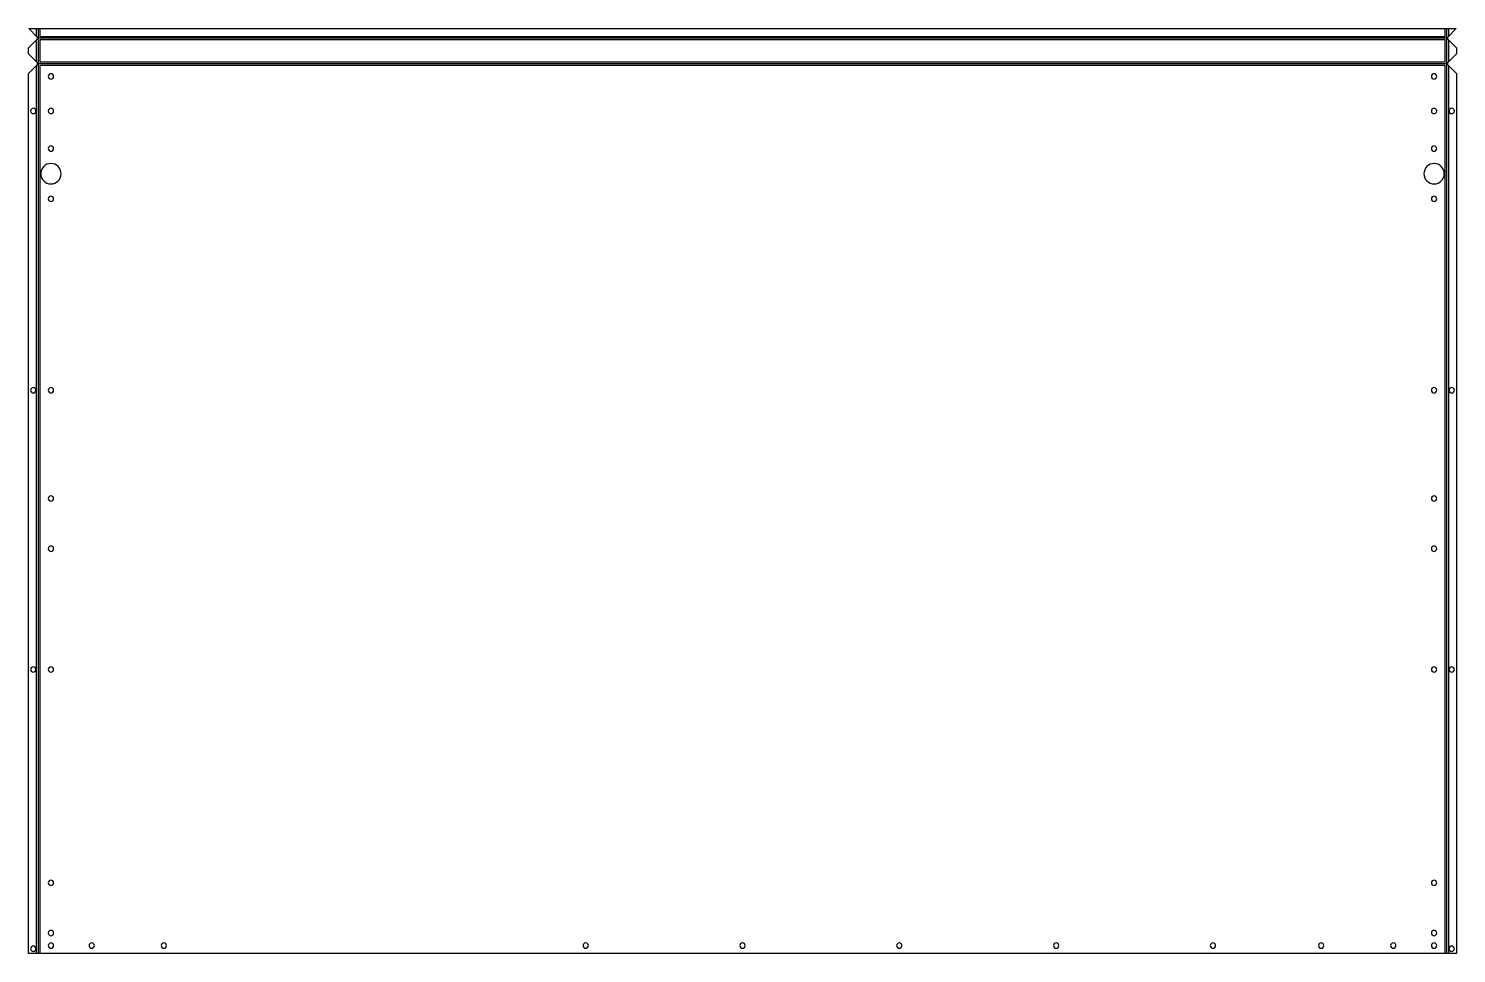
# Model space of a CAD drawing. Header units: millimetres. Extents: x 0 to 911, y 0 to 590.
import ezdxf

# ---------------------------------------------------------------- set-up
doc = ezdxf.new("R2010")
doc.units = ezdxf.units.MM

msp = doc.modelspace()

# ---------------------------------------------------------------- linework, layer by layer
at = {"layer": 'BEND'}
for p, q in [((904.74, 583.39, 0), (5.79, 583.39)), ((6.13, 589.52), (6.13, 583.39)), ((6.13, 583.39), (6.13, 567.13)), ((904.39, 583.39, 0), (904.39, 589.52, 0)), ((904.39, 567.13, 0), (904.39, 583.39, 0)), ((904.74, 567.13, 0), (5.79, 567.13)), ((6.13, 567.13), (6.13, 0)), ((904.39, 0, 0), (904.39, 567.13, 0))]:
    msp.add_line(p, q, dxfattribs=at)
at = {"layer": 'BEND_EXTENT'}
for p, q in [((5, 584.59), (5, 589.52)), ((7.26, 589.52), (7.26, 584.52)), ((7.26, 584.52), (903.26, 584.52, 0)), ((903.26, 584.52, 0), (903.26, 589.52, 0)), ((905.52, 589.52, 0), (905.52, 584.59, 0)), ((5, 568.33), (5, 582.19)), ((905.52, 582.19, 0), (905.52, 568.33, 0)), ((5, 0), (5, 565.93)), ((7.26, 566), (7.26, 0)), ((903.26, 566, 0), (7.26, 566)), ((903.26, 0, 0), (903.26, 566, 0)), ((905.52, 565.93, 0), (905.52, 0, 0))]:
    msp.add_line(p, q, dxfattribs=at)
msp.add_lwpolyline([(903.26, 568.26), (903.26, 582.26), (7.26, 582.26), (7.26, 568.26)], close=True, dxfattribs=at)
at = {"layer": 'INTERIOR_PROFILES', "extrusion": (0, 0, -1)}
for centre, radius in [((-14.26, 559), 1.7), ((-896.26, 559), 1.7), ((-3, 537), 1.7), ((-14.26, 537), 1.7), ((-896.26, 537), 1.7), ((-907.52, 537), 1.7), ((-14.26, 513), 1.7), ((-896.26, 513), 1.7), ((-14.26, 497), 6.5), ((-896.26, 497), 6.5), ((-14.26, 481), 1.7), ((-896.26, 481), 1.7), ((-3, 359), 1.7), ((-14.26, 359), 1.7), ((-896.26, 359), 1.7), ((-907.52, 359), 1.7), ((-14.26, 290), 1.7), ((-896.26, 290), 1.7), ((-14.26, 258), 1.7), ((-896.26, 258), 1.7), ((-3, 181), 1.7), ((-14.26, 181), 1.7), ((-896.26, 181), 1.7), ((-907.52, 181), 1.7), ((-14.26, 45), 1.7), ((-896.26, 45), 1.7), ((-14.26, 13), 1.7), ((-896.26, 13), 1.7), ((-3, 3), 1.7), ((-14.26, 5), 1.7), ((-40.26, 5), 1.7), ((-86.26, 5), 1.7), ((-355.26, 5), 1.7), ((-455.26, 5), 1.7), ((-555.26, 5), 1.7), ((-655.26, 5), 1.7), ((-755.26, 5), 1.7), ((-824.26, 5), 1.7), ((-870.26, 5), 1.7), ((-896.26, 5), 1.7), ((-907.52, 3), 1.7)]:
    msp.add_circle(centre, radius, dxfattribs=at)
at = {"layer": 'OUTER_PROFILES'}
msp.add_lwpolyline([(905.03, 584.1, 0.414214), (905.03, 582.69), (910.52, 577.19), (910.52, 573.33), (905.03, 567.84, 0.414214), (905.03, 566.42), (910.52, 560.93), (910.52, 0), (0, 0), (0, 560.93), (5.49, 566.42, 0.414214), (5.49, 567.84), (0, 573.33), (0, 577.19), (5.49, 582.69, 0.414214), (5.49, 584.1), (0.07, 589.52), (910.45, 589.52)], format="xyb", close=True, dxfattribs=at)

doc.saveas('drawing.dxf')
